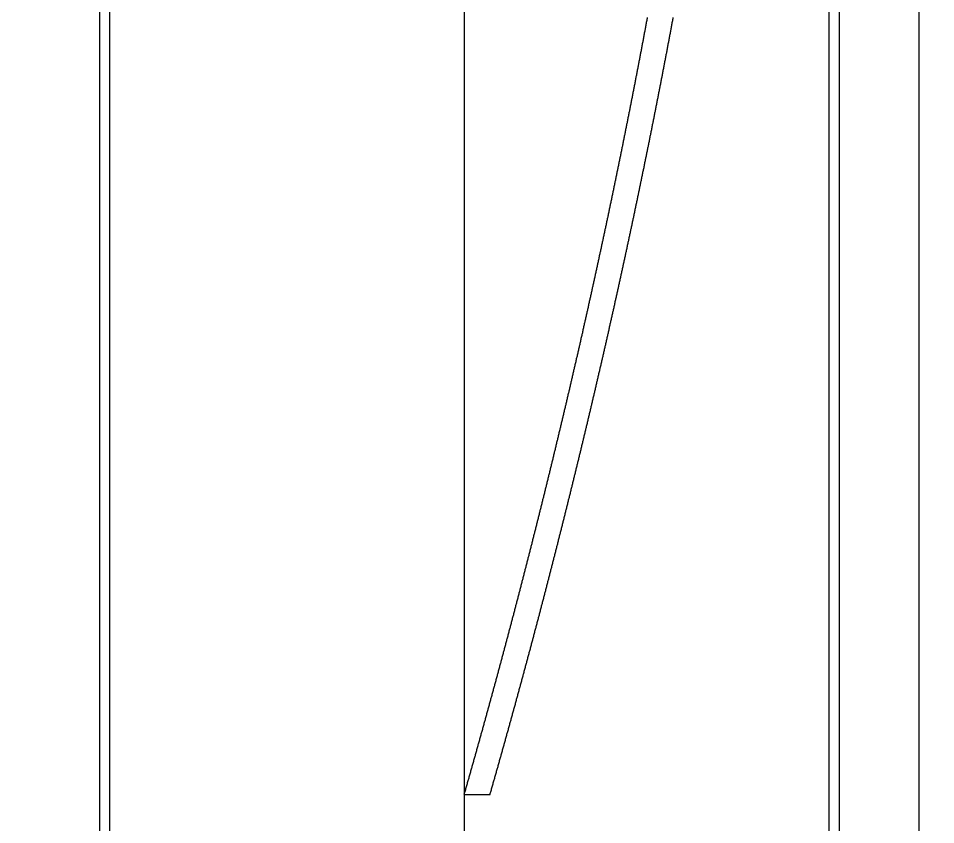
# Model space of a CAD drawing. Extents: x -3500 to 3500, y -1450 to 1450.
# Drawn here: x 237.174 to 240.947, y -223.124 to -219.807 of the extents above; entities that cross this region are included whole.
import ezdxf

# ---------------------------------------------------------------- set-up
doc = ezdxf.new("R2010")
doc.units = 0

msp = doc.modelspace()

# ---------------------------------------------------------------- linework, layer by layer
at = {"layer": 'EOS6MetalLayer'}
msp.add_lwpolyline([(240.55, -235.028), (237.55, -235.028), (237.55, -1.5), (93.436, -1.5), (93.436, -235.028), (90.436, -235.028), (90.436, 1.5), (237.55, 1.5), (237.55, 235.028), (240.55, 235.028)], close=True, dxfattribs=at)
at = {"layer": 'HBSiProtectLayer'}
msp.add_lwpolyline([(239.007, -280), (242.379, -280), (242.379, 280), (239.007, 280)], close=True, dxfattribs=at)
at = {"layer": 'NegLayer'}
msp.add_lwpolyline([(237.507, -225), (243.879, -225), (243.879, 225), (237.507, 225)], close=True, dxfattribs=at)
at = {"layer": 'SiLayer'}
msp.add_lwpolyline([(240.507, -225), (240.879, -225), (240.879, 225), (240.507, 225)], close=True, dxfattribs=at)
msp.add_lwpolyline([(239.7605, -219.804), (239.7598, -219.808), (239.759, -219.812), (239.7583, -219.816), (239.7576, -219.82), (239.7568, -219.824), (239.7561, -219.828), (239.7553, -219.832), (239.7546, -219.836), (239.7538, -219.84), (239.7531, -219.844), (239.7523, -219.848), (239.7516, -219.852), (239.7508, -219.856), (239.7501, -219.86), (239.7493, -219.864), (239.7486, -219.868), (239.7478, -219.872), (239.7471, -219.876), (239.7463, -219.88), (239.7456, -219.884), (239.7448, -219.888), (239.7441, -219.892), (239.7433, -219.896), (239.7426, -219.9), (239.7418, -219.904), (239.7411, -219.908), (239.7403, -219.912), (239.7395, -219.916), (239.7388, -219.92), (239.738, -219.924), (239.7373, -219.928), (239.7365, -219.932), (239.7358, -219.936), (239.735, -219.94), (239.7342, -219.944), (239.7335, -219.948), (239.7327, -219.952), (239.732, -219.956), (239.7312, -219.96), (239.7304, -219.964), (239.7297, -219.968), (239.7289, -219.972), (239.7282, -219.976), (239.7274, -219.98), (239.7266, -219.984), (239.7259, -219.988), (239.7251, -219.992), (239.7243, -219.996), (239.7236, -220), (239.7228, -220.004), (239.722, -220.008), (239.7213, -220.012), (239.7205, -220.016), (239.7197, -220.02), (239.7189, -220.024), (239.7182, -220.028), (239.7174, -220.032), (239.7166, -220.036), (239.7159, -220.04), (239.7151, -220.044), (239.7143, -220.048), (239.7135, -220.052), (239.7128, -220.056), (239.712, -220.06), (239.7112, -220.064), (239.7104, -220.068), (239.7097, -220.072), (239.7089, -220.076), (239.7081, -220.08), (239.7073, -220.084), (239.7066, -220.088), (239.7058, -220.092), (239.705, -220.096), (239.7042, -220.1), (239.7035, -220.104), (239.7027, -220.108), (239.7019, -220.112), (239.7011, -220.116), (239.7003, -220.12), (239.6995, -220.124), (239.6988, -220.128), (239.698, -220.132), (239.6972, -220.136), (239.6964, -220.14), (239.6956, -220.144), (239.6948, -220.148), (239.6941, -220.152), (239.6933, -220.156), (239.6925, -220.16), (239.6917, -220.164), (239.6909, -220.168), (239.6901, -220.172), (239.6893, -220.176), (239.6885, -220.18), (239.6877, -220.184), (239.687, -220.188), (239.6862, -220.192), (239.6854, -220.196), (239.6846, -220.2), (239.6838, -220.204), (239.683, -220.208), (239.6822, -220.212), (239.6814, -220.216), (239.6806, -220.22), (239.6798, -220.224), (239.679, -220.228), (239.6782, -220.232), (239.6774, -220.236), (239.6766, -220.24), (239.6758, -220.244), (239.675, -220.248), (239.6742, -220.252), (239.6734, -220.256), (239.6726, -220.26), (239.6718, -220.264), (239.671, -220.268), (239.6702, -220.272), (239.6694, -220.276), (239.6686, -220.28), (239.6678, -220.284), (239.667, -220.288), (239.6662, -220.292), (239.6654, -220.296), (239.6646, -220.3), (239.6638, -220.304), (239.663, -220.308), (239.6622, -220.312), (239.6614, -220.316), (239.6606, -220.32), (239.6598, -220.324), (239.659, -220.328), (239.6582, -220.332), (239.6574, -220.336), (239.6566, -220.34), (239.6557, -220.344), (239.6549, -220.348), (239.6541, -220.352), (239.6533, -220.356), (239.6525, -220.36), (239.6517, -220.364), (239.6509, -220.368), (239.6501, -220.372), (239.6492, -220.376), (239.6484, -220.38), (239.6476, -220.384), (239.6468, -220.388), (239.646, -220.392), (239.6452, -220.396), (239.6443, -220.4), (239.6435, -220.404), (239.6427, -220.408), (239.6419, -220.412), (239.6411, -220.416), (239.6403, -220.42), (239.6394, -220.424), (239.6386, -220.428), (239.6378, -220.432), (239.637, -220.436), (239.6361, -220.44), (239.6353, -220.444), (239.6345, -220.448), (239.6337, -220.452), (239.6329, -220.456), (239.632, -220.46), (239.6312, -220.464), (239.6304, -220.468), (239.6296, -220.472), (239.6287, -220.476), (239.6279, -220.48), (239.6271, -220.484), (239.6262, -220.488), (239.6254, -220.492), (239.6246, -220.496), (239.6238, -220.5), (239.6229, -220.504), (239.6221, -220.508), (239.6213, -220.512), (239.6204, -220.516), (239.6196, -220.52), (239.6188, -220.524), (239.6179, -220.528), (239.6171, -220.532), (239.6163, -220.536), (239.6154, -220.54), (239.6146, -220.544), (239.6138, -220.548), (239.6129, -220.552), (239.6121, -220.556), (239.6112, -220.56), (239.6104, -220.564), (239.6096, -220.568), (239.6087, -220.572), (239.6079, -220.576), (239.6071, -220.58), (239.6062, -220.584), (239.6054, -220.588), (239.6045, -220.592), (239.6037, -220.596), (239.6028, -220.6), (239.602, -220.604), (239.6012, -220.608), (239.6003, -220.612), (239.5995, -220.616), (239.5986, -220.62), (239.5978, -220.624), (239.5969, -220.628), (239.5961, -220.632), (239.5952, -220.636), (239.5944, -220.64), (239.5935, -220.644), (239.5927, -220.648), (239.5918, -220.652), (239.591, -220.656), (239.5901, -220.66), (239.5893, -220.664), (239.5884, -220.668), (239.5876, -220.672), (239.5867, -220.676), (239.5859, -220.68), (239.585, -220.684), (239.5842, -220.688), (239.5833, -220.692), (239.5825, -220.696), (239.5816, -220.7), (239.5808, -220.704), (239.5799, -220.708), (239.5791, -220.712), (239.5782, -220.716), (239.5773, -220.72), (239.5765, -220.724), (239.5756, -220.728), (239.5748, -220.732), (239.5739, -220.736), (239.573, -220.74), (239.5722, -220.744), (239.5713, -220.748), (239.5705, -220.752), (239.5696, -220.756), (239.5687, -220.76), (239.5679, -220.764), (239.567, -220.768), (239.5661, -220.772), (239.5653, -220.776), (239.5644, -220.78), (239.5635, -220.784), (239.5627, -220.788), (239.5618, -220.792), (239.5609, -220.796), (239.5601, -220.8), (239.5592, -220.804), (239.5583, -220.808), (239.5575, -220.812), (239.5566, -220.816), (239.5557, -220.82), (239.5549, -220.824), (239.554, -220.828), (239.5531, -220.832), (239.5522, -220.836), (239.5514, -220.84), (239.5505, -220.844), (239.5496, -220.848), (239.5488, -220.852), (239.5479, -220.856), (239.547, -220.86), (239.5461, -220.864), (239.5453, -220.868), (239.5444, -220.872), (239.5435, -220.876), (239.5426, -220.88), (239.5417, -220.884), (239.5409, -220.888), (239.54, -220.892), (239.5391, -220.896), (239.5382, -220.9), (239.5373, -220.904), (239.5365, -220.908), (239.5356, -220.912), (239.5347, -220.916), (239.5338, -220.92), (239.5329, -220.924), (239.532, -220.928), (239.5312, -220.932), (239.5303, -220.936), (239.5294, -220.94), (239.5285, -220.944), (239.5276, -220.948), (239.5267, -220.952), (239.5258, -220.956), (239.525, -220.96), (239.5241, -220.964), (239.5232, -220.968), (239.5223, -220.972), (239.5214, -220.976), (239.5205, -220.98), (239.5196, -220.984), (239.5187, -220.988), (239.5178, -220.992), (239.5169, -220.996), (239.5161, -221), (239.5152, -221.004), (239.5143, -221.008), (239.5134, -221.012), (239.5125, -221.016), (239.5116, -221.02), (239.5107, -221.024), (239.5098, -221.028), (239.5089, -221.032), (239.508, -221.036), (239.5071, -221.04), (239.5062, -221.044), (239.5053, -221.048), (239.5044, -221.052), (239.5035, -221.056), (239.5026, -221.06), (239.5017, -221.064), (239.5008, -221.068), (239.4999, -221.072), (239.499, -221.076), (239.4981, -221.08), (239.4972, -221.084), (239.4963, -221.088), (239.4954, -221.092), (239.4945, -221.096), (239.4936, -221.1), (239.4927, -221.104), (239.4918, -221.108), (239.4909, -221.112), (239.4899, -221.116), (239.489, -221.12), (239.4881, -221.124), (239.4872, -221.128), (239.4863, -221.132), (239.4854, -221.136), (239.4845, -221.14), (239.4836, -221.144), (239.4827, -221.148), (239.4818, -221.152), (239.4808, -221.156), (239.4799, -221.16), (239.479, -221.164), (239.4781, -221.168), (239.4772, -221.172), (239.4763, -221.176), (239.4754, -221.18), (239.4744, -221.184), (239.4735, -221.188), (239.4726, -221.192), (239.4717, -221.196), (239.4708, -221.2), (239.4699, -221.204), (239.4689, -221.208), (239.468, -221.212), (239.4671, -221.216), (239.4662, -221.22), (239.4653, -221.224), (239.4643, -221.228), (239.4634, -221.232), (239.4625, -221.236), (239.4616, -221.24), (239.4606, -221.244), (239.4597, -221.248), (239.4588, -221.252), (239.4579, -221.256), (239.4569, -221.26), (239.456, -221.264), (239.4551, -221.268), (239.4542, -221.272), (239.4532, -221.276), (239.4523, -221.28), (239.4514, -221.284), (239.4504, -221.288), (239.4495, -221.292), (239.4486, -221.296), (239.4477, -221.3), (239.4467, -221.304), (239.4458, -221.308), (239.4449, -221.312), (239.4439, -221.316), (239.443, -221.32), (239.4421, -221.324), (239.4411, -221.328), (239.4402, -221.332), (239.4393, -221.336), (239.4383, -221.34), (239.4374, -221.344), (239.4364, -221.348), (239.4355, -221.352), (239.4346, -221.356), (239.4336, -221.36), (239.4327, -221.364), (239.4318, -221.368), (239.4308, -221.372), (239.4299, -221.376), (239.4289, -221.38), (239.428, -221.384), (239.4271, -221.388), (239.4261, -221.392), (239.4252, -221.396), (239.4242, -221.4), (239.4233, -221.404), (239.4223, -221.408), (239.4214, -221.412), (239.4204, -221.416), (239.4195, -221.42), (239.4186, -221.424), (239.4176, -221.428), (239.4167, -221.432), (239.4157, -221.436), (239.4148, -221.44), (239.4138, -221.444), (239.4129, -221.448), (239.4119, -221.452), (239.411, -221.456), (239.41, -221.46), (239.4091, -221.464), (239.4081, -221.468), (239.4072, -221.472), (239.4062, -221.476), (239.4053, -221.48), (239.4043, -221.484), (239.4033, -221.488), (239.4024, -221.492), (239.4014, -221.496), (239.4005, -221.5), (239.3995, -221.504), (239.3986, -221.508), (239.3976, -221.512), (239.3967, -221.516), (239.3957, -221.52), (239.3947, -221.524), (239.3938, -221.528), (239.3928, -221.532), (239.3919, -221.536), (239.3909, -221.54), (239.3899, -221.544), (239.389, -221.548), (239.388, -221.552), (239.387, -221.556), (239.3861, -221.56), (239.3851, -221.564), (239.3842, -221.568), (239.3832, -221.572), (239.3822, -221.576), (239.3813, -221.58), (239.3803, -221.584), (239.3793, -221.588), (239.3784, -221.592), (239.3774, -221.596), (239.3764, -221.6), (239.3755, -221.604), (239.3745, -221.608), (239.3735, -221.612), (239.3725, -221.616), (239.3716, -221.62), (239.3706, -221.624), (239.3696, -221.628), (239.3687, -221.632), (239.3677, -221.636), (239.3667, -221.64), (239.3657, -221.644), (239.3648, -221.648), (239.3638, -221.652), (239.3628, -221.656), (239.3618, -221.66), (239.3609, -221.664), (239.3599, -221.668), (239.3589, -221.672), (239.3579, -221.676), (239.357, -221.68), (239.356, -221.684), (239.355, -221.688), (239.354, -221.692), (239.353, -221.696), (239.3521, -221.7), (239.3511, -221.704), (239.3501, -221.708), (239.3491, -221.712), (239.3481, -221.716), (239.3471, -221.72), (239.3462, -221.724), (239.3452, -221.728), (239.3442, -221.732), (239.3432, -221.736), (239.3422, -221.74), (239.3412, -221.744), (239.3402, -221.748), (239.3393, -221.752), (239.3383, -221.756), (239.3373, -221.76), (239.3363, -221.764), (239.3353, -221.768), (239.3343, -221.772), (239.3333, -221.776), (239.3323, -221.78), (239.3313, -221.784), (239.3303, -221.788), (239.3294, -221.792), (239.3284, -221.796), (239.3274, -221.8), (239.3264, -221.804), (239.3254, -221.808), (239.3244, -221.812), (239.3234, -221.816), (239.3224, -221.82), (239.3214, -221.824), (239.3204, -221.828), (239.3194, -221.832), (239.3184, -221.836), (239.3174, -221.84), (239.3164, -221.844), (239.3154, -221.848), (239.3144, -221.852), (239.3134, -221.856), (239.3124, -221.86), (239.3114, -221.864), (239.3104, -221.868), (239.3094, -221.872), (239.3084, -221.876), (239.3074, -221.88), (239.3064, -221.884), (239.3054, -221.888), (239.3044, -221.892), (239.3034, -221.896), (239.3024, -221.9), (239.3014, -221.904), (239.3004, -221.908), (239.2994, -221.912), (239.2983, -221.916), (239.2973, -221.92), (239.2963, -221.924), (239.2953, -221.928), (239.2943, -221.932), (239.2933, -221.936), (239.2923, -221.94), (239.2913, -221.944), (239.2903, -221.948), (239.2892, -221.952), (239.2882, -221.956), (239.2872, -221.96), (239.2862, -221.964), (239.2852, -221.968), (239.2842, -221.972), (239.2832, -221.976), (239.2821, -221.98), (239.2811, -221.984), (239.2801, -221.988), (239.2791, -221.992), (239.2781, -221.996), (239.2771, -222), (239.276, -222.004), (239.275, -222.008), (239.274, -222.012), (239.273, -222.016), (239.272, -222.02), (239.2709, -222.024), (239.2699, -222.028), (239.2689, -222.032), (239.2679, -222.036), (239.2668, -222.04), (239.2658, -222.044), (239.2648, -222.048), (239.2638, -222.052), (239.2627, -222.056), (239.2617, -222.06), (239.2607, -222.064), (239.2597, -222.068), (239.2586, -222.072), (239.2576, -222.076), (239.2566, -222.08), (239.2556, -222.084), (239.2545, -222.088), (239.2535, -222.092), (239.2525, -222.096), (239.2514, -222.1), (239.2504, -222.104), (239.2494, -222.108), (239.2483, -222.112), (239.2473, -222.116), (239.2463, -222.12), (239.2452, -222.124), (239.2442, -222.128), (239.2432, -222.132), (239.2421, -222.136), (239.2411, -222.14), (239.2401, -222.144), (239.239, -222.148), (239.238, -222.152), (239.2369, -222.156), (239.2359, -222.16), (239.2349, -222.164), (239.2338, -222.168), (239.2328, -222.172), (239.2318, -222.176), (239.2307, -222.18), (239.2297, -222.184), (239.2286, -222.188), (239.2276, -222.192), (239.2265, -222.196), (239.2255, -222.2), (239.2245, -222.204), (239.2234, -222.208), (239.2224, -222.212), (239.2213, -222.216), (239.2203, -222.22), (239.2192, -222.224), (239.2182, -222.228), (239.2171, -222.232), (239.2161, -222.236), (239.215, -222.24), (239.214, -222.244), (239.2129, -222.248), (239.2119, -222.252), (239.2108, -222.256), (239.2098, -222.26), (239.2087, -222.264), (239.2077, -222.268), (239.2066, -222.272), (239.2056, -222.276), (239.2045, -222.28), (239.2035, -222.284), (239.2024, -222.288), (239.2014, -222.292), (239.2003, -222.296), (239.1992, -222.3), (239.1982, -222.304), (239.1971, -222.308), (239.1961, -222.312), (239.195, -222.316), (239.194, -222.32), (239.1929, -222.324), (239.1918, -222.328), (239.1908, -222.332), (239.1897, -222.336), (239.1887, -222.34), (239.1876, -222.344), (239.1865, -222.348), (239.1855, -222.352), (239.1844, -222.356), (239.1833, -222.36), (239.1823, -222.364), (239.1812, -222.368), (239.1802, -222.372), (239.1791, -222.376), (239.178, -222.38), (239.177, -222.384), (239.1759, -222.388), (239.1748, -222.392), (239.1738, -222.396), (239.1727, -222.4), (239.1716, -222.404), (239.1705, -222.408), (239.1695, -222.412), (239.1684, -222.416), (239.1673, -222.42), (239.1663, -222.424), (239.1652, -222.428), (239.1641, -222.432), (239.163, -222.436), (239.162, -222.44), (239.1609, -222.444), (239.1598, -222.448), (239.1587, -222.452), (239.1577, -222.456), (239.1566, -222.46), (239.1555, -222.464), (239.1544, -222.468), (239.1534, -222.472), (239.1523, -222.476), (239.1512, -222.48), (239.1501, -222.484), (239.1491, -222.488), (239.148, -222.492), (239.1469, -222.496), (239.1458, -222.5), (239.1447, -222.504), (239.1436, -222.508), (239.1426, -222.512), (239.1415, -222.516), (239.1404, -222.52), (239.1393, -222.524), (239.1382, -222.528), (239.1371, -222.532), (239.1361, -222.536), (239.135, -222.54), (239.1339, -222.544), (239.1328, -222.548), (239.1317, -222.552), (239.1306, -222.556), (239.1295, -222.56), (239.1284, -222.564), (239.1274, -222.568), (239.1263, -222.572), (239.1252, -222.576), (239.1241, -222.58), (239.123, -222.584), (239.1219, -222.588), (239.1208, -222.592), (239.1197, -222.596), (239.1186, -222.6), (239.1175, -222.604), (239.1164, -222.608), (239.1153, -222.612), (239.1142, -222.616), (239.1131, -222.62), (239.1121, -222.624), (239.111, -222.628), (239.1099, -222.632), (239.1088, -222.636), (239.1077, -222.64), (239.1066, -222.644), (239.1055, -222.648), (239.1044, -222.652), (239.1033, -222.656), (239.1022, -222.66), (239.1011, -222.664), (239.1, -222.668), (239.0989, -222.672), (239.0978, -222.676), (239.0966, -222.68), (239.0955, -222.684), (239.0944, -222.688), (239.0933, -222.692), (239.0922, -222.696), (239.0911, -222.7), (239.09, -222.704), (239.0889, -222.708), (239.0878, -222.712), (239.0867, -222.716), (239.0856, -222.72), (239.0845, -222.724), (239.0834, -222.728), (239.0823, -222.732), (239.0811, -222.736), (239.08, -222.74), (239.0789, -222.744), (239.0778, -222.748), (239.0767, -222.752), (239.0756, -222.756), (239.0745, -222.76), (239.0734, -222.764), (239.0722, -222.768), (239.0711, -222.772), (239.07, -222.776), (239.0689, -222.78), (239.0678, -222.784), (239.0667, -222.788), (239.0655, -222.792), (239.0644, -222.796), (239.0633, -222.8), (239.0622, -222.804), (239.0611, -222.808), (239.06, -222.812), (239.0588, -222.816), (239.0577, -222.82), (239.0566, -222.824), (239.0555, -222.828), (239.0543, -222.832), (239.0532, -222.836), (239.0521, -222.84), (239.051, -222.844), (239.0499, -222.848), (239.0487, -222.852), (239.0476, -222.856), (239.0465, -222.86), (239.0453, -222.864), (239.0442, -222.868), (239.0431, -222.872), (239.042, -222.876), (239.0408, -222.88), (239.0397, -222.884), (239.0386, -222.888), (239.0375, -222.892), (239.0363, -222.896), (239.0352, -222.9), (239.0341, -222.904), (239.0329, -222.908), (239.0318, -222.912), (239.0307, -222.916), (239.0295, -222.92), (239.0284, -222.924), (239.0273, -222.928), (239.0261, -222.932), (239.025, -222.936), (239.0239, -222.94), (239.0227, -222.944), (239.0216, -222.948), (239.0204, -222.952), (239.0193, -222.956), (239.0182, -222.96), (239.017, -222.964), (239.0159, -222.968), (239.0147, -222.972), (239.0136, -222.976), (239.0125, -222.98), (239.0113, -222.984), (239.0102, -222.988), (239.009, -222.992), (239.0079, -222.996), (239.0068, -223), (239.1138, -223), (239.1149, -222.996), (239.116, -222.992), (239.1172, -222.988), (239.1183, -222.984), (239.1195, -222.98), (239.1206, -222.976), (239.1217, -222.972), (239.1229, -222.968), (239.124, -222.964), (239.1252, -222.96), (239.1263, -222.956), (239.1274, -222.952), (239.1286, -222.948), (239.1297, -222.944), (239.1309, -222.94), (239.132, -222.936), (239.1331, -222.932), (239.1343, -222.928), (239.1354, -222.924), (239.1365, -222.92), (239.1377, -222.916), (239.1388, -222.912), (239.1399, -222.908), (239.1411, -222.904), (239.1422, -222.9), (239.1433, -222.896), (239.1445, -222.892), (239.1456, -222.888), (239.1467, -222.884), (239.1478, -222.88), (239.149, -222.876), (239.1501, -222.872), (239.1512, -222.868), (239.1523, -222.864), (239.1535, -222.86), (239.1546, -222.856), (239.1557, -222.852), (239.1569, -222.848), (239.158, -222.844), (239.1591, -222.84), (239.1602, -222.836), (239.1613, -222.832), (239.1625, -222.828), (239.1636, -222.824), (239.1647, -222.82), (239.1658, -222.816), (239.167, -222.812), (239.1681, -222.808), (239.1692, -222.804), (239.1703, -222.8), (239.1714, -222.796), (239.1725, -222.792), (239.1737, -222.788), (239.1748, -222.784), (239.1759, -222.78), (239.177, -222.776), (239.1781, -222.772), (239.1792, -222.768), (239.1804, -222.764), (239.1815, -222.76), (239.1826, -222.756), (239.1837, -222.752), (239.1848, -222.748), (239.1859, -222.744), (239.187, -222.74), (239.1881, -222.736), (239.1893, -222.732), (239.1904, -222.728), (239.1915, -222.724), (239.1926, -222.72), (239.1937, -222.716), (239.1948, -222.712), (239.1959, -222.708), (239.197, -222.704), (239.1981, -222.7), (239.1992, -222.696), (239.2003, -222.692), (239.2014, -222.688), (239.2025, -222.684), (239.2036, -222.68), (239.2048, -222.676), (239.2059, -222.672), (239.207, -222.668), (239.2081, -222.664), (239.2092, -222.66), (239.2103, -222.656), (239.2114, -222.652), (239.2125, -222.648), (239.2136, -222.644), (239.2147, -222.64), (239.2158, -222.636), (239.2169, -222.632), (239.218, -222.628), (239.2191, -222.624), (239.2201, -222.62), (239.2212, -222.616), (239.2223, -222.612), (239.2234, -222.608), (239.2245, -222.604), (239.2256, -222.6), (239.2267, -222.596), (239.2278, -222.592), (239.2289, -222.588), (239.23, -222.584), (239.2311, -222.58), (239.2322, -222.576), (239.2333, -222.572), (239.2344, -222.568), (239.2354, -222.564), (239.2365, -222.56), (239.2376, -222.556), (239.2387, -222.552), (239.2398, -222.548), (239.2409, -222.544), (239.242, -222.54), (239.2431, -222.536), (239.2441, -222.532), (239.2452, -222.528), (239.2463, -222.524), (239.2474, -222.52), (239.2485, -222.516), (239.2496, -222.512), (239.2506, -222.508), (239.2517, -222.504), (239.2528, -222.5), (239.2539, -222.496), (239.255, -222.492), (239.2561, -222.488), (239.2571, -222.484), (239.2582, -222.48), (239.2593, -222.476), (239.2604, -222.472), (239.2614, -222.468), (239.2625, -222.464), (239.2636, -222.46), (239.2647, -222.456), (239.2657, -222.452), (239.2668, -222.448), (239.2679, -222.444), (239.269, -222.44), (239.27, -222.436), (239.2711, -222.432), (239.2722, -222.428), (239.2733, -222.424), (239.2743, -222.42), (239.2754, -222.416), (239.2765, -222.412), (239.2775, -222.408), (239.2786, -222.404), (239.2797, -222.4), (239.2808, -222.396), (239.2818, -222.392), (239.2829, -222.388), (239.284, -222.384), (239.285, -222.38), (239.2861, -222.376), (239.2872, -222.372), (239.2882, -222.368), (239.2893, -222.364), (239.2903, -222.36), (239.2914, -222.356), (239.2925, -222.352), (239.2935, -222.348), (239.2946, -222.344), (239.2957, -222.34), (239.2967, -222.336), (239.2978, -222.332), (239.2988, -222.328), (239.2999, -222.324), (239.301, -222.32), (239.302, -222.316), (239.3031, -222.312), (239.3041, -222.308), (239.3052, -222.304), (239.3062, -222.3), (239.3073, -222.296), (239.3084, -222.292), (239.3094, -222.288), (239.3105, -222.284), (239.3115, -222.28), (239.3126, -222.276), (239.3136, -222.272), (239.3147, -222.268), (239.3157, -222.264), (239.3168, -222.26), (239.3178, -222.256), (239.3189, -222.252), (239.3199, -222.248), (239.321, -222.244), (239.322, -222.24), (239.3231, -222.236), (239.3241, -222.232), (239.3252, -222.228), (239.3262, -222.224), (239.3273, -222.22), (239.3283, -222.216), (239.3294, -222.212), (239.3304, -222.208), (239.3315, -222.204), (239.3325, -222.2), (239.3335, -222.196), (239.3346, -222.192), (239.3356, -222.188), (239.3367, -222.184), (239.3377, -222.18), (239.3388, -222.176), (239.3398, -222.172), (239.3408, -222.168), (239.3419, -222.164), (239.3429, -222.16), (239.3439, -222.156), (239.345, -222.152), (239.346, -222.148), (239.3471, -222.144), (239.3481, -222.14), (239.3491, -222.136), (239.3502, -222.132), (239.3512, -222.128), (239.3522, -222.124), (239.3533, -222.12), (239.3543, -222.116), (239.3553, -222.112), (239.3564, -222.108), (239.3574, -222.104), (239.3584, -222.1), (239.3595, -222.096), (239.3605, -222.092), (239.3615, -222.088), (239.3626, -222.084), (239.3636, -222.08), (239.3646, -222.076), (239.3656, -222.072), (239.3667, -222.068), (239.3677, -222.064), (239.3687, -222.06), (239.3697, -222.056), (239.3708, -222.052), (239.3718, -222.048), (239.3728, -222.044), (239.3738, -222.04), (239.3749, -222.036), (239.3759, -222.032), (239.3769, -222.028), (239.3779, -222.024), (239.379, -222.02), (239.38, -222.016), (239.381, -222.012), (239.382, -222.008), (239.383, -222.004), (239.3841, -222), (239.3851, -221.996), (239.3861, -221.992), (239.3871, -221.988), (239.3881, -221.984), (239.3891, -221.98), (239.3902, -221.976), (239.3912, -221.972), (239.3922, -221.968), (239.3932, -221.964), (239.3942, -221.96), (239.3952, -221.956), (239.3962, -221.952), (239.3973, -221.948), (239.3983, -221.944), (239.3993, -221.94), (239.4003, -221.936), (239.4013, -221.932), (239.4023, -221.928), (239.4033, -221.924), (239.4043, -221.92), (239.4053, -221.916), (239.4064, -221.912), (239.4074, -221.908), (239.4084, -221.904), (239.4094, -221.9), (239.4104, -221.896), (239.4114, -221.892), (239.4124, -221.888), (239.4134, -221.884), (239.4144, -221.88), (239.4154, -221.876), (239.4164, -221.872), (239.4174, -221.868), (239.4184, -221.864), (239.4194, -221.86), (239.4204, -221.856), (239.4214, -221.852), (239.4224, -221.848), (239.4234, -221.844), (239.4244, -221.84), (239.4254, -221.836), (239.4264, -221.832), (239.4274, -221.828), (239.4284, -221.824), (239.4294, -221.82), (239.4304, -221.816), (239.4314, -221.812), (239.4324, -221.808), (239.4334, -221.804), (239.4344, -221.8), (239.4354, -221.796), (239.4364, -221.792), (239.4373, -221.788), (239.4383, -221.784), (239.4393, -221.78), (239.4403, -221.776), (239.4413, -221.772), (239.4423, -221.768), (239.4433, -221.764), (239.4443, -221.76), (239.4453, -221.756), (239.4463, -221.752), (239.4472, -221.748), (239.4482, -221.744), (239.4492, -221.74), (239.4502, -221.736), (239.4512, -221.732), (239.4522, -221.728), (239.4532, -221.724), (239.4541, -221.72), (239.4551, -221.716), (239.4561, -221.712), (239.4571, -221.708), (239.4581, -221.704), (239.4591, -221.7), (239.46, -221.696), (239.461, -221.692), (239.462, -221.688), (239.463, -221.684), (239.464, -221.68), (239.4649, -221.676), (239.4659, -221.672), (239.4669, -221.668), (239.4679, -221.664), (239.4688, -221.66), (239.4698, -221.656), (239.4708, -221.652), (239.4718, -221.648), (239.4727, -221.644), (239.4737, -221.64), (239.4747, -221.636), (239.4757, -221.632), (239.4766, -221.628), (239.4776, -221.624), (239.4786, -221.62), (239.4795, -221.616), (239.4805, -221.612), (239.4815, -221.608), (239.4825, -221.604), (239.4834, -221.6), (239.4844, -221.596), (239.4854, -221.592), (239.4863, -221.588), (239.4873, -221.584), (239.4883, -221.58), (239.4892, -221.576), (239.4902, -221.572), (239.4912, -221.568), (239.4921, -221.564), (239.4931, -221.56), (239.494, -221.556), (239.495, -221.552), (239.496, -221.548), (239.4969, -221.544), (239.4979, -221.54), (239.4989, -221.536), (239.4998, -221.532), (239.5008, -221.528), (239.5017, -221.524), (239.5027, -221.52), (239.5037, -221.516), (239.5046, -221.512), (239.5056, -221.508), (239.5065, -221.504), (239.5075, -221.5), (239.5084, -221.496), (239.5094, -221.492), (239.5103, -221.488), (239.5113, -221.484), (239.5123, -221.48), (239.5132, -221.476), (239.5142, -221.472), (239.5151, -221.468), (239.5161, -221.464), (239.517, -221.46), (239.518, -221.456), (239.5189, -221.452), (239.5199, -221.448), (239.5208, -221.444), (239.5218, -221.44), (239.5227, -221.436), (239.5237, -221.432), (239.5246, -221.428), (239.5256, -221.424), (239.5265, -221.42), (239.5274, -221.416), (239.5284, -221.412), (239.5293, -221.408), (239.5303, -221.404), (239.5312, -221.4), (239.5322, -221.396), (239.5331, -221.392), (239.5341, -221.388), (239.535, -221.384), (239.5359, -221.38), (239.5369, -221.376), (239.5378, -221.372), (239.5388, -221.368), (239.5397, -221.364), (239.5406, -221.36), (239.5416, -221.356), (239.5425, -221.352), (239.5434, -221.348), (239.5444, -221.344), (239.5453, -221.34), (239.5463, -221.336), (239.5472, -221.332), (239.5481, -221.328), (239.5491, -221.324), (239.55, -221.32), (239.5509, -221.316), (239.5519, -221.312), (239.5528, -221.308), (239.5537, -221.304), (239.5547, -221.3), (239.5556, -221.296), (239.5565, -221.292), (239.5574, -221.288), (239.5584, -221.284), (239.5593, -221.28), (239.5602, -221.276), (239.5612, -221.272), (239.5621, -221.268), (239.563, -221.264), (239.5639, -221.26), (239.5649, -221.256), (239.5658, -221.252), (239.5667, -221.248), (239.5676, -221.244), (239.5686, -221.24), (239.5695, -221.236), (239.5704, -221.232), (239.5713, -221.228), (239.5723, -221.224), (239.5732, -221.22), (239.5741, -221.216), (239.575, -221.212), (239.5759, -221.208), (239.5769, -221.204), (239.5778, -221.2), (239.5787, -221.196), (239.5796, -221.192), (239.5805, -221.188), (239.5814, -221.184), (239.5824, -221.18), (239.5833, -221.176), (239.5842, -221.172), (239.5851, -221.168), (239.586, -221.164), (239.5869, -221.16), (239.5878, -221.156), (239.5888, -221.152), (239.5897, -221.148), (239.5906, -221.144), (239.5915, -221.14), (239.5924, -221.136), (239.5933, -221.132), (239.5942, -221.128), (239.5951, -221.124), (239.596, -221.12), (239.5969, -221.116), (239.5979, -221.112), (239.5988, -221.108), (239.5997, -221.104), (239.6006, -221.1), (239.6015, -221.096), (239.6024, -221.092), (239.6033, -221.088), (239.6042, -221.084), (239.6051, -221.08), (239.606, -221.076), (239.6069, -221.072), (239.6078, -221.068), (239.6087, -221.064), (239.6096, -221.06), (239.6105, -221.056), (239.6114, -221.052), (239.6123, -221.048), (239.6132, -221.044), (239.6141, -221.04), (239.615, -221.036), (239.6159, -221.032), (239.6168, -221.028), (239.6177, -221.024), (239.6186, -221.02), (239.6195, -221.016), (239.6204, -221.012), (239.6213, -221.008), (239.6222, -221.004), (239.6231, -221), (239.6239, -220.996), (239.6248, -220.992), (239.6257, -220.988), (239.6266, -220.984), (239.6275, -220.98), (239.6284, -220.976), (239.6293, -220.972), (239.6302, -220.968), (239.6311, -220.964), (239.632, -220.96), (239.6328, -220.956), (239.6337, -220.952), (239.6346, -220.948), (239.6355, -220.944), (239.6364, -220.94), (239.6373, -220.936), (239.6382, -220.932), (239.639, -220.928), (239.6399, -220.924), (239.6408, -220.92), (239.6417, -220.916), (239.6426, -220.912), (239.6435, -220.908), (239.6443, -220.904), (239.6452, -220.9), (239.6461, -220.896), (239.647, -220.892), (239.6479, -220.888), (239.6487, -220.884), (239.6496, -220.88), (239.6505, -220.876), (239.6514, -220.872), (239.6523, -220.868), (239.6531, -220.864), (239.654, -220.86), (239.6549, -220.856), (239.6558, -220.852), (239.6566, -220.848), (239.6575, -220.844), (239.6584, -220.84), (239.6592, -220.836), (239.6601, -220.832), (239.661, -220.828), (239.6619, -220.824), (239.6627, -220.82), (239.6636, -220.816), (239.6645, -220.812), (239.6653, -220.808), (239.6662, -220.804), (239.6671, -220.8), (239.6679, -220.796), (239.6688, -220.792), (239.6697, -220.788), (239.6705, -220.784), (239.6714, -220.78), (239.6723, -220.776), (239.6731, -220.772), (239.674, -220.768), (239.6749, -220.764), (239.6757, -220.76), (239.6766, -220.756), (239.6775, -220.752), (239.6783, -220.748), (239.6792, -220.744), (239.68, -220.74), (239.6809, -220.736), (239.6818, -220.732), (239.6826, -220.728), (239.6835, -220.724), (239.6843, -220.72), (239.6852, -220.716), (239.6861, -220.712), (239.6869, -220.708), (239.6878, -220.704), (239.6886, -220.7), (239.6895, -220.696), (239.6903, -220.692), (239.6912, -220.688), (239.692, -220.684), (239.6929, -220.68), (239.6937, -220.676), (239.6946, -220.672), (239.6954, -220.668), (239.6963, -220.664), (239.6971, -220.66), (239.698, -220.656), (239.6988, -220.652), (239.6997, -220.648), (239.7005, -220.644), (239.7014, -220.64), (239.7022, -220.636), (239.7031, -220.632), (239.7039, -220.628), (239.7048, -220.624), (239.7056, -220.62), (239.7065, -220.616), (239.7073, -220.612), (239.7082, -220.608), (239.709, -220.604), (239.7098, -220.6), (239.7107, -220.596), (239.7115, -220.592), (239.7124, -220.588), (239.7132, -220.584), (239.7141, -220.58), (239.7149, -220.576), (239.7157, -220.572), (239.7166, -220.568), (239.7174, -220.564), (239.7182, -220.56), (239.7191, -220.556), (239.7199, -220.552), (239.7208, -220.548), (239.7216, -220.544), (239.7224, -220.54), (239.7233, -220.536), (239.7241, -220.532), (239.7249, -220.528), (239.7258, -220.524), (239.7266, -220.52), (239.7274, -220.516), (239.7283, -220.512), (239.7291, -220.508), (239.7299, -220.504), (239.7308, -220.5), (239.7316, -220.496), (239.7324, -220.492), (239.7332, -220.488), (239.7341, -220.484), (239.7349, -220.48), (239.7357, -220.476), (239.7366, -220.472), (239.7374, -220.468), (239.7382, -220.464), (239.739, -220.46), (239.7399, -220.456), (239.7407, -220.452), (239.7415, -220.448), (239.7423, -220.444), (239.7431, -220.44), (239.744, -220.436), (239.7448, -220.432), (239.7456, -220.428), (239.7464, -220.424), (239.7473, -220.42), (239.7481, -220.416), (239.7489, -220.412), (239.7497, -220.408), (239.7505, -220.404), (239.7513, -220.4), (239.7522, -220.396), (239.753, -220.392), (239.7538, -220.388), (239.7546, -220.384), (239.7554, -220.38), (239.7562, -220.376), (239.7571, -220.372), (239.7579, -220.368), (239.7587, -220.364), (239.7595, -220.36), (239.7603, -220.356), (239.7611, -220.352), (239.7619, -220.348), (239.7627, -220.344), (239.7636, -220.34), (239.7644, -220.336), (239.7652, -220.332), (239.766, -220.328), (239.7668, -220.324), (239.7676, -220.32), (239.7684, -220.316), (239.7692, -220.312), (239.77, -220.308), (239.7708, -220.304), (239.7716, -220.3), (239.7724, -220.296), (239.7732, -220.292), (239.774, -220.288), (239.7748, -220.284), (239.7756, -220.28), (239.7764, -220.276), (239.7772, -220.272), (239.778, -220.268), (239.7788, -220.264), (239.7796, -220.26), (239.7804, -220.256), (239.7812, -220.252), (239.782, -220.248), (239.7828, -220.244), (239.7836, -220.24), (239.7844, -220.236), (239.7852, -220.232), (239.786, -220.228), (239.7868, -220.224), (239.7876, -220.22), (239.7884, -220.216), (239.7892, -220.212), (239.79, -220.208), (239.7908, -220.204), (239.7916, -220.2), (239.7924, -220.196), (239.7932, -220.192), (239.794, -220.188), (239.7947, -220.184), (239.7955, -220.18), (239.7963, -220.176), (239.7971, -220.172), (239.7979, -220.168), (239.7987, -220.164), (239.7995, -220.16), (239.8003, -220.156), (239.8011, -220.152), (239.8018, -220.148), (239.8026, -220.144), (239.8034, -220.14), (239.8042, -220.136), (239.805, -220.132), (239.8058, -220.128), (239.8065, -220.124), (239.8073, -220.12), (239.8081, -220.116), (239.8089, -220.112), (239.8097, -220.108), (239.8105, -220.104), (239.8112, -220.1), (239.812, -220.096), (239.8128, -220.092), (239.8136, -220.088), (239.8143, -220.084), (239.8151, -220.08), (239.8159, -220.076), (239.8167, -220.072), (239.8174, -220.068), (239.8182, -220.064), (239.819, -220.06), (239.8198, -220.056), (239.8205, -220.052), (239.8213, -220.048), (239.8221, -220.044), (239.8229, -220.04), (239.8236, -220.036), (239.8244, -220.032), (239.8252, -220.028), (239.8259, -220.024), (239.8267, -220.02), (239.8275, -220.016), (239.8283, -220.012), (239.829, -220.008), (239.8298, -220.004), (239.8306, -220), (239.8313, -219.996), (239.8321, -219.992), (239.8329, -219.988), (239.8336, -219.984), (239.8344, -219.98), (239.8352, -219.976), (239.8359, -219.972), (239.8367, -219.968), (239.8374, -219.964), (239.8382, -219.96), (239.839, -219.956), (239.8397, -219.952), (239.8405, -219.948), (239.8412, -219.944), (239.842, -219.94), (239.8428, -219.936), (239.8435, -219.932), (239.8443, -219.928), (239.845, -219.924), (239.8458, -219.92), (239.8465, -219.916), (239.8473, -219.912), (239.8481, -219.908), (239.8488, -219.904), (239.8496, -219.9), (239.8503, -219.896), (239.8511, -219.892), (239.8518, -219.888), (239.8526, -219.884), (239.8533, -219.88), (239.8541, -219.876), (239.8548, -219.872), (239.8556, -219.868), (239.8563, -219.864), (239.8571, -219.86), (239.8578, -219.856), (239.8586, -219.852), (239.8593, -219.848), (239.8601, -219.844), (239.8608, -219.84), (239.8616, -219.836), (239.8623, -219.832), (239.8631, -219.828), (239.8638, -219.824), (239.8646, -219.82), (239.8653, -219.816), (239.866, -219.812), (239.8668, -219.808), (239.8675, -219.804)], dxfattribs=at)

doc.saveas('drawing.dxf')
